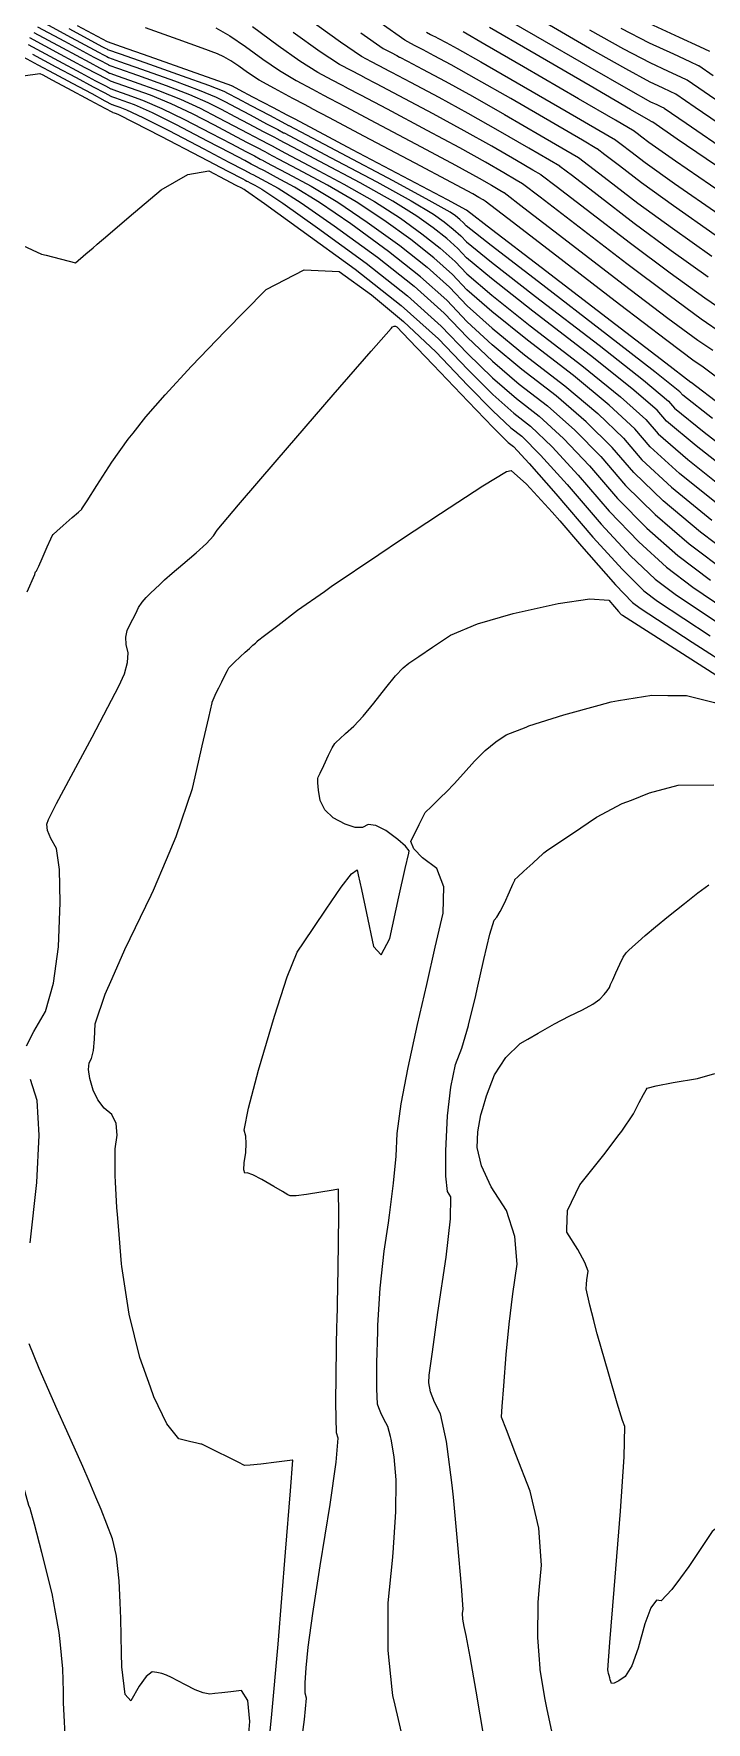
# Model space of a CAD drawing. Header units: inches. Extents: x 1337389 to 1347141, y 407035 to 414577.
# Drawn here: x 1337785 to 1338035, y 409570 to 410198 of the extents above; entities that cross this region are included whole.
import ezdxf

# ---------------------------------------------------------------- set-up
doc = ezdxf.new("R2010")
doc.units = ezdxf.units.IN
doc.header["$MEASUREMENT"] = 0
doc.layers.add('Topo', color=7, linetype='Continuous', lineweight=15, true_color=0x459900)

msp = doc.modelspace()

# ---------------------------------------------------------------- linework, layer by layer
at = {"layer": 'Topo'}
for p, q in [((1337980.5582, 410016.9218, 1140), (1337988.6579, 410007.4911, 1140)), ((1337815.9391, 409761.7789, 1140), (1337815.4209, 409771.0989, 1140)), ((1337817.6101, 409740.7418, 1140), (1337816.4439, 409754.7899, 1140)), ((1337897.722, 409718.381, 1145), (1337897.738, 409719.0659, 1145)), ((1337993.3441, 409719.1189, 1165), (1337993.178, 409719.7432, 1165)), ((1337808.106, 409654.0942, 1135), (1337805.5901, 409659.9959, 1135)), ((1337919.6511, 409650.7641, 1150), (1337919.71, 409657.919, 1150)), ((1337973.2281, 409590.3561, 1160), (1337972.8689, 409595.3969, 1160))]:
    msp.add_line(p, q, dxfattribs=at)
for points, elevation in [([(1337788.031, 410202.4259), (1337797.3319, 410197.4039), (1337809.0881, 410191.0631), (1337810.908, 410190.0931), (1337812.1359, 410189.4391), (1337812.771, 410189.101), (1337812.8141, 410189.0781), (1337816.919, 410187.62), (1337825.087, 410184.7288), (1337837.3169, 410180.404), (1337846.5539, 410176.9549), (1337852.7991, 410174.3829), (1337856.0522, 410172.6862), (1337860.2639, 410170.4729), (1337865.436, 410167.7441), (1337871.5669, 410164.4981), (1337875.715, 410162.302), (1337877.8811, 410161.1559), (1337878.0629, 410161.0598), (1337883.8931, 410157.973), (1337895.3731, 410151.8959), (1337912.501, 410142.8292), (1337925.2469, 410135.8249), (1337933.6099, 410130.8849), (1337937.5911, 410128.009), (1337940.959, 410125.34), (1337943.7151, 410122.8788), (1337945.858, 410120.6249), (1337955.1439, 410113.0881), (1337971.574, 410100.2692), (1337995.146, 410082.1681), (1338011.618, 410069.2191), (1338020.989, 410061.4228), (1338023.259, 410058.7799), (1338034.247, 410049.8389), (1338053.9531, 410034.599)], 1085), ([(1337801.1668, 410201.0429), (1337812.306, 410195.0339), (1337812.342, 410195.0101), (1337817.4879, 410193.1871), (1337827.744, 410189.567), (1337843.1081, 410184.148), (1337853.3661, 410180.53), (1337858.5169, 410178.711), (1337858.561, 410178.6911), (1337858.6099, 410178.663), (1337858.6639, 410178.6272), (1337858.723, 410178.5831), (1337861.2942, 410177.2149), (1337866.3768, 410174.5219), (1337873.9709, 410170.5061), (1337879.1088, 410167.7892), (1337881.7899, 410166.3702), (1337882.015, 410166.2511), (1337889.2209, 410162.44), (1337903.409, 410154.936), (1337924.5772, 410143.7399), (1337938.7111, 410136.263), (1337945.8119, 410132.5049), (1337945.8801, 410132.4659), (1337945.9369, 410132.4326), (1337955.1949, 410125.3279), (1337973.6858, 410111.1329), (1338001.4221, 410089.8409), (1338019.9481, 410075.6219), (1338029.2639, 410068.477), (1338029.3691, 410068.405), (1338040.383, 410060.0661)], 1075), ([(1338041.4659, 410086.215), (1338033.1621, 410091.8862), (1338021.1761, 410100.6181), (1338005.5081, 410112.4109), (1337986.157, 410127.2661), (1337973.239, 410137.181), (1337966.7541, 410142.1561), (1337966.7011, 410142.1929), (1337964.374, 410143.548), (1337959.7729, 410146.2221), (1337952.8991, 410150.2139), (1337943.3911, 410155.4808), (1337931.251, 410162.0209), (1337916.4779, 410169.834), (1337906.5769, 410175.071), (1337901.5481, 410177.7311), (1337901.39, 410177.814), (1337899.5189, 410178.804), (1337895.9329, 410180.7009), (1337890.633, 410183.5039), (1337883.9239, 410187.743), (1337875.805, 410193.4191), (1337866.2769, 410200.532)], 1060), ([(1338035.7599, 410107.4919), (1338021.994, 410117.2821), (1338008.2308, 410127.4581), (1337994.4719, 410138.0208), (1337985.2691, 410145.0829), (1337980.6239, 410148.6438), (1337980.5361, 410148.7041), (1337976.6731, 410150.953), (1337969.036, 410155.392), (1337957.6231, 410162.0209), (1337946.5119, 410168.2918), (1337935.701, 410174.208), (1337925.191, 410179.7661), (1337918.1471, 410183.492), (1337914.569, 410185.3841), (1337914.4572, 410185.4432), (1337913.1259, 410186.148), (1337910.5749, 410187.4969), (1337906.8051, 410189.4909), (1337899.0111, 410194.7619), (1337887.1939, 410203.31)], 1050), ([(1338038.3591, 410123.0979), (1338022.8119, 410133.9458), (1338010.955, 410142.505), (1338002.786, 410148.7759), (1337997.299, 410152.9842), (1337994.4939, 410155.1309), (1337994.371, 410155.215), (1337988.973, 410158.3591), (1337978.2978, 410164.563), (1337962.347, 410173.8271), (1337949.6319, 410181.104), (1337940.15, 410186.395), (1337933.9039, 410189.6981), (1337929.7171, 410191.9131), (1337927.591, 410193.0371), (1337927.5241, 410193.073), (1337926.7331, 410193.4909), (1337925.2171, 410194.293), (1337922.976, 410195.4781), (1337914.098, 410201.7811)], 1040), ([(1337957.4749, 410205.1851), (1337971.5761, 410197.192), (1337991.7279, 410185.4861), (1338005.9611, 410177.3152), (1338014.273, 410172.6781), (1338016.6651, 410171.5752), (1338018.312, 410170.804), (1338019.2131, 410170.3661), (1338019.368, 410170.26), (1338027.5551, 410164.668), (1338043.773, 410153.592)], 1020), ([(1338045.3041, 410160.7089), (1338030.909, 410170.5401), (1338023.643, 410175.5028), (1338023.5049, 410175.5971), (1338021.8761, 410176.369), (1338018.756, 410177.8178), (1338014.144, 410179.9439), (1338005.107, 410184.8249), (1337991.6439, 410192.46), (1337973.7559, 410202.8502)], 1015), ([(1338036.383, 410191.2899), (1338032.5689, 410193.0609), (1338025.0271, 410196.5451), (1338013.757, 410201.7411)], 1000), ([(1338041.3188, 410021.4879), (1338025.1211, 410034.541), (1338014.151, 410044.4098), (1338008.4098, 410051.0951), (1337998.8901, 410059.9219), (1337985.5931, 410070.892), (1337968.5169, 410084.0049), (1337955.3312, 410094.6419), (1337946.035, 410102.803), (1337940.6279, 410108.489), (1337933.6771, 410114.698), (1337925.1799, 410121.4311), (1337915.137, 410128.6869), (1337904.8098, 410135.4481), (1337894.196, 410141.7129), (1337883.2981, 410147.4819), (1337875.9939, 410151.349), (1337872.2829, 410153.3131), (1337872.168, 410153.375), (1337870.7899, 410154.1041), (1337868.1511, 410155.5011), (1337864.249, 410157.5659), (1337858.922, 410160.3651), (1337852.1701, 410163.8966), (1337843.991, 410168.1632), (1337836.0729, 410171.879), (1337828.4139, 410175.0449), (1337821.0151, 410177.6619), (1337816.0469, 410179.4251), (1337813.5082, 410180.3359), (1337813.4, 410180.3941), (1337811.806, 410181.244), (1337808.7261, 410182.8848), (1337804.159, 410185.318), (1337794.943, 410190.2731), (1337783.5988, 410196.392)], 1100), ([(1337785.0768, 410198.404), (1337795.7399, 410192.6501), (1337805.8019, 410187.233), (1337809.453, 410185.2879), (1337811.9161, 410183.975), (1337813.1901, 410183.296), (1337813.277, 410183.25), (1337816.3379, 410182.157), (1337822.3728, 410180.0179), (1337831.382, 410176.832), (1337839.5661, 410173.5711), (1337846.9269, 410170.2359), (1337853.464, 410166.8271), (1337859.37, 410163.734), (1337864.6449, 410160.9591), (1337869.2891, 410158.4999), (1337872.4319, 410156.8369), (1337874.0721, 410155.9681), (1337874.21, 410155.8951), (1337878.6272, 410153.557), (1337887.3229, 410148.9539), (1337900.298, 410142.0849), (1337911.6217, 410135.5741), (1337921.2948, 410129.4201), (1337929.3168, 410123.6241), (1337936.1039, 410118.246), (1337941.6572, 410113.2859), (1337945.9761, 410108.7439), (1337955.2689, 410100.7911), (1337969.5361, 410089.426), (1337988.777, 410074.6509), (1338003.133, 410063.0211), (1338012.6029, 410054.5381), (1338017.1871, 410049.1999), (1338028.1632, 410039.6402), (1338045.5298, 410025.8582)], 1095), ([(1338049.7421, 410030.2291), (1338031.2049, 410044.7391), (1338020.2231, 410053.9899), (1338016.7959, 410057.981), (1338007.3751, 410066.12), (1337991.9619, 410078.409), (1337970.5549, 410094.848), (1337955.207, 410106.94), (1337945.917, 410114.6839), (1337942.686, 410118.0819), (1337938.532, 410121.7931), (1337933.454, 410125.816), (1337927.453, 410130.1531), (1337918.4351, 410135.7001), (1337906.4, 410142.4568), (1337891.348, 410150.4249), (1337881.26, 410155.765), (1337876.136, 410158.477), (1337875.9759, 410158.562), (1337874.0739, 410159.57), (1337870.428, 410161.4989), (1337865.0408, 410164.3511), (1337859.817, 410167.104), (1337854.7579, 410169.7559), (1337849.8628, 410172.309), (1337843.06, 410175.2631), (1337834.3491, 410178.6179), (1337823.7299, 410182.3738), (1337816.629, 410184.8888), (1337813.046, 410186.164), (1337812.9811, 410186.198), (1337812.026, 410186.7069), (1337810.1809, 410187.69), (1337807.445, 410189.1479), (1337796.5362, 410195.027), (1337786.5539, 410200.4149)], 1090), ([(1338037.2889, 410054.9379), (1338026.295, 410063.571), (1338025.182, 410064.8662), (1338015.8611, 410072.318), (1337998.3309, 410085.9259), (1337972.593, 410105.691), (1337955.082, 410119.237), (1337945.799, 410126.5649), (1337944.744, 410127.6749), (1337943.387, 410128.887), (1337941.728, 410130.202), (1337939.7681, 410131.6181), (1337932.0588, 410135.9509), (1337918.603, 410143.201), (1337899.3979, 410153.3671), (1337886.5269, 410160.181), (1337879.989, 410163.6418), (1337879.7851, 410163.75), (1337877.3571, 410165.0351), (1337872.7061, 410167.497), (1337865.832, 410171.1361), (1337860.7121, 410173.8419), (1337857.3462, 410175.615), (1337855.7351, 410176.456), (1337850.0479, 410178.6471), (1337840.284, 410182.1909), (1337826.444, 410187.0851), (1337817.2098, 410190.3519), (1337812.5719, 410191.997), (1337812.2449, 410192.1708), (1337811.6361, 410192.496), (1337810.731, 410192.978), (1337798.1279, 410199.7808)], 1080), ([(1338045.133, 410065.5947), (1338033.4012, 410074.342), (1338030.563, 410076.2801), (1338020.358, 410083.954), (1338002.7841, 410097.364), (1337977.8429, 410116.511), (1337961.2092, 410129.279), (1337952.875, 410135.6754), (1337952.0751, 410136.1421), (1337950.5109, 410137.051), (1337948.1748, 410138.4079), (1337940.2709, 410142.6692), (1337926.8008, 410149.8341), (1337907.7652, 410159.9019), (1337895.007, 410166.6501), (1337888.526, 410170.0781), (1337888.3241, 410170.1851), (1337885.9121, 410171.4609), (1337881.2921, 410173.9039), (1337874.462, 410177.5161), (1337868.8369, 410180.724), (1337864.417, 410183.528), (1337861.202, 410185.9288), (1337858.2691, 410187.881), (1337855.618, 410189.3851), (1337853.25, 410190.4422), (1337847.6141, 410192.5771), (1337838.7109, 410195.7901), (1337826.5401, 410200.082)], 1070), ([(1337852.675, 410200.0799), (1337857.9269, 410197.0991), (1337863.7399, 410193.2302), (1337870.1111, 410188.4739), (1337876.381, 410184.2341), (1337882.5481, 410180.51), (1337888.6129, 410177.3021), (1337892.7161, 410175.1319), (1337894.8571, 410174), (1337895.0369, 410173.9039), (1337900.7919, 410170.8603), (1337912.121, 410164.868), (1337929.026, 410155.927), (1337941.8309, 410149.075), (1337950.537, 410144.3111), (1337955.1419, 410141.6359), (1337958.225, 410139.8451), (1337959.783, 410138.9368), (1337959.819, 410138.913), (1337967.224, 410133.2303), (1337982, 410121.888), (1338004.1459, 410104.8881), (1338020.767, 410092.286), (1338031.8631, 410084.083), (1338037.4331, 410080.278)], 1065), ([(1338045.498, 410092.1521), (1338034.461, 410099.689), (1338021.5849, 410108.95), (1338006.869, 410119.935), (1337990.3141, 410132.6431), (1337979.254, 410141.1321), (1337973.6892, 410145.4001), (1337973.619, 410145.448), (1337970.5239, 410147.2499), (1337964.4051, 410150.8071), (1337955.261, 410156.1171), (1337944.9511, 410161.886), (1337933.4762, 410168.114), (1337920.8341, 410174.7999), (1337912.362, 410179.2809), (1337908.0579, 410181.5581), (1337907.924, 410181.6289), (1337906.3229, 410182.4762), (1337903.2541, 410184.0993), (1337898.719, 410186.4971), (1337891.4671, 410191.252), (1337881.5, 410198.364)], 1055), ([(1337906.5539, 410198.271), (1337914.89, 410192.4849), (1337917.8959, 410190.8949), (1337919.9298, 410189.8189), (1337920.991, 410189.2581), (1337921.0802, 410189.2108), (1337923.932, 410187.702), (1337929.547, 410184.7319), (1337937.9258, 410180.3011), (1337948.0719, 410174.698), (1337959.9849, 410167.9241), (1337973.667, 410159.9771), (1337982.8228, 410154.656), (1337987.4538, 410151.959), (1337987.559, 410151.8869), (1337991.2841, 410149.033), (1337998.6288, 410143.3979), (1338009.5932, 410134.9809), (1338022.4032, 410125.6141), (1338037.0602, 410115.2951)], 1045), ([(1337931.0621, 410198.472), (1337932.5379, 410197.6909), (1337933.5371, 410197.163), (1337934.0578, 410196.887), (1337934.102, 410196.8641), (1337935.502, 410196.123), (1337938.2601, 410194.664), (1337942.3749, 410192.4879), (1337951.1923, 410187.51), (1337964.7099, 410179.7299), (1337982.929, 410169.1479), (1337995.1219, 410162.0623), (1338001.289, 410158.47), (1338001.429, 410158.3739), (1338003.314, 410156.935), (1338006.9429, 410154.153), (1338012.3159, 410150.0281), (1338023.2221, 410142.278), (1338039.6581, 410130.901)], 1035), ([(1338040.958, 410138.704), (1338023.6309, 410150.6099), (1338013.678, 410157.5519), (1338011.1, 410159.531), (1338009.3289, 410160.8861), (1338008.3641, 410161.618), (1338008.207, 410161.726), (1338001.2721, 410165.7638), (1337987.56, 410173.7329), (1337967.072, 410185.6331), (1337952.752, 410193.916), (1337944.6, 410198.5821)], 1030), ([(1338042.243, 410146.4741), (1338024.2, 410158.7972), (1338015.0931, 410165.0169), (1338014.92, 410165.1348), (1338014.7469, 410165.2402), (1338014.5749, 410165.333), (1338014.4022, 410165.4119), (1338006.815, 410169.8061), (1337991.8128, 410178.5119), (1337969.396, 410191.5331), (1337954.4079, 410200.226)], 1025), ([(1337991.56, 410199.434), (1338004.2529, 410192.3342), (1338014.0151, 410187.2101), (1338020.8461, 410184.06), (1338025.44, 410181.9331), (1338027.7981, 410180.8279), (1338027.9181, 410180.746), (1338034.263, 410176.4119), (1338046.8339, 410167.827)], 1010), ([(1338037.618, 410182.284), (1338032.1931, 410185.9889), (1338032.0899, 410186.0591), (1338029.005, 410187.4969), (1338022.937, 410190.303), (1338013.8859, 410194.4751), (1338003.3989, 410199.8439)], 1005), ([(1337781.1159, 410189.3041), (1337786.5171, 410186.3859), (1337792.555, 410183.1429), (1337799.23, 410179.573), (1337806.5429, 410175.6759), (1337811.4761, 410173.0483), (1337814.029, 410171.6869), (1337814.2029, 410171.595), (1337815.1739, 410171.23), (1337816.9439, 410170.5941), (1337819.5111, 410169.686), (1337825.5911, 410166.803), (1337835.1829, 410161.9431), (1337848.287, 410155.1079), (1337857.58, 410150.257), (1337863.0621, 410147.389), (1337864.734, 410146.504), (1337865.864, 410145.9049), (1337866.455, 410145.5928), (1337866.5039, 410145.5671), (1337868.094, 410144.7251), (1337871.2231, 410143.0689), (1337875.8921, 410140.5971), (1337884.3718, 410135.0711), (1337896.6641, 410126.4889), (1337912.768, 410114.8527), (1337926.394, 410104.0561), (1337937.5421, 410094.099), (1337946.212, 410084.981), (1337955.5179, 410076.1951), (1337965.4599, 410067.74), (1337976.039, 410059.6171), (1337986.162, 410050.6251), (1337995.83, 410040.766), (1338005.0429, 410030.039), (1338015.9949, 410019.2431), (1338028.6851, 410008.3779), (1338043.1151, 409997.4439)], 1115), ([(1337782.8911, 410193.963), (1337794.147, 410187.8969), (1337802.516, 410183.4031), (1337807.998, 410180.4821), (1337811.6959, 410178.5119), (1337813.6101, 410177.492), (1337813.74, 410177.4222), (1337815.7561, 410176.6941), (1337819.6579, 410175.3062), (1337825.446, 410173.259), (1337832.579, 410170.187), (1337841.055, 410166.0901), (1337850.8749, 410160.967), (1337858.475, 410156.9961), (1337863.854, 410154.174), (1337867.0122, 410152.5022), (1337869.1479, 410151.371), (1337870.263, 410150.781), (1337870.357, 410150.7311), (1337873.3599, 410149.141), (1337879.273, 410146.0109), (1337888.095, 410141.341), (1337897.9971, 410135.3219), (1337908.98, 410127.955), (1337921.043, 410119.239), (1337931.2489, 410111.1509), (1337939.6, 410103.692), (1337946.0941, 410096.863), (1337955.3931, 410088.493), (1337967.498, 410078.5831), (1337982.408, 410067.1339), (1337994.648, 410056.823), (1338004.2171, 410047.6519), (1338011.115, 410039.6192), (1338022.079, 410029.4411), (1338037.1081, 410017.118)], 1105), ([(1338049.6578, 410000.0469), (1338032.8959, 410012.7481), (1338019.0369, 410024.3421), (1338008.0789, 410034.8292), (1338000.023, 410044.2089), (1337990.4049, 410053.7238), (1337979.2241, 410063.3749), (1337966.4788, 410073.1619), (1337955.456, 410082.344), (1337946.1529, 410090.922), (1337938.5712, 410098.8959), (1337928.8221, 410107.604), (1337916.9049, 410117.046), (1337902.8219, 410127.2221), (1337891.1848, 410135.1969), (1337881.9931, 410140.9689), (1337875.2479, 410144.5399), (1337870.7269, 410146.933), (1337868.4309, 410148.1491), (1337868.3589, 410148.1869), (1337867.506, 410148.6379), (1337865.873, 410149.503), (1337863.4581, 410150.781), (1337858.028, 410153.6259), (1337849.5811, 410158.0381), (1337838.1189, 410164.0159), (1337829.085, 410168.4949), (1337822.4789, 410171.4729), (1337818.301, 410172.9501), (1337815.465, 410173.9618), (1337813.9711, 410174.5091), (1337813.8198, 410174.59), (1337811.586, 410175.7799), (1337807.271, 410178.0791), (1337800.873, 410181.4877), (1337793.3509, 410185.52), (1337784.7041, 410190.1751)], 1110), ([(1337775.7859, 410181.5371), (1337787.3009, 410183.1539), (1337788.3301, 410182.5979), (1337791.759, 410180.766), (1337797.5869, 410177.6578), (1337805.8161, 410173.2739), (1337811.3659, 410170.316), (1337814.2391, 410168.7849), (1337814.4341, 410168.681), (1337814.8841, 410168.4991), (1337815.587, 410168.2382), (1337816.544, 410167.9), (1337822.0969, 410165.11), (1337832.2471, 410159.87), (1337846.993, 410152.179), (1337857.1331, 410146.887), (1337862.6671, 410143.996), (1337863.5951, 410143.5049), (1337864.2229, 410143.173), (1337864.5499, 410142.9991), (1337864.5781, 410142.9852), (1337865.46, 410142.5171), (1337867.198, 410141.5979), (1337869.7899, 410140.225), (1337877.5599, 410134.9451), (1337890.507, 410125.7569), (1337908.6311, 410112.6611), (1337923.967, 410100.5089), (1337936.513, 410089.303), (1337946.271, 410079.041), (1337955.5799, 410070.0461), (1337964.4411, 410062.3188), (1337972.8539, 410055.858), (1337981.92, 410047.5259), (1337991.6369, 410037.323), (1338002.0071, 410025.249), (1338012.9531, 410014.143), (1338024.4739, 410004.008), (1338036.5709, 409994.8408)], 1120), ([(1337789.569, 410115.5831), (1337800.462, 410112.7608), (1337804.3772, 410116.1009), (1337807.0332, 410118.3649), (1337808.428, 410119.5552), (1337808.563, 410119.6701), (1337812.595, 410123.1079), (1337820.523, 410129.8709), (1337832.3479, 410139.958), (1337842.2211, 410145.6452), (1337850.1441, 410146.9311), (1337856.1149, 410143.816), (1337860.158, 410141.7071), (1337862.2711, 410140.604), (1337862.456, 410140.5059), (1337862.581, 410140.44), (1337862.6489, 410140.4035), (1337862.8271, 410140.3091), (1337863.1729, 410140.1259), (1337863.6889, 410139.8531), (1337870.7468, 410134.8191), (1337884.349, 410125.0241), (1337904.494, 410110.4679), (1337921.5391, 410096.962), (1337935.4839, 410084.5059), (1337946.3299, 410073.1), (1337955.642, 410063.8968), (1337963.422, 410056.897), (1337969.67, 410052.0999), (1337977.6771, 410044.427), (1337987.4441, 410033.8802), (1337998.971, 410020.458), (1338009.911, 410009.044), (1338020.2619, 409999.6371), (1338030.027, 409992.2381), (1338050.0049, 409978.7129)], 1125), ([(1337766.9909, 410125.727), (1337787.9071, 410116.0131), (1337789.569, 410115.5831)], 1125), ([(1337871.0129, 410102.48), (1337871.3539, 410102.8261), (1337885.4879, 410110.2169), (1337898.5479, 410109.5823), (1337910.5351, 410100.9209), (1337922.5039, 410090.9629), (1337934.4551, 410079.709), (1337946.3879, 410067.16), (1337955.705, 410057.748), (1337962.4032, 410051.476), (1337966.4851, 410048.341), (1337973.4348, 410041.328), (1337983.2508, 410030.437), (1337995.935, 410015.668), (1338006.869, 410003.945), (1338016.051, 409995.2672), (1338023.483, 409989.636), (1338043.2599, 409976.426), (1338075.3821, 409955.6371), (1338104.2318, 409937.2319)], 1130), ([(1337821.907, 410049.49), (1337826.696, 410055.557), (1337833.818, 410063.773), (1337843.635, 410074.39), (1337856.147, 410087.407), (1337871.0129, 410102.48)], 1130), ([(1337782.325, 409821.7999), (1337785.0901, 409827.0812), (1337789.344, 409834.6189), (1337792.393, 409845.1342), (1337794.237, 409858.625), (1337794.8759, 409875.0931), (1337794.6, 409887.2781), (1337793.409, 409895.1811), (1337791.3039, 409898.8009), (1337790.1141, 409901.7911), (1337789.8409, 409904.1512), (1337790.484, 409905.8809), (1337793.5081, 409911.8409), (1337798.9141, 409922.0319), (1337806.7011, 409936.453), (1337812.6001, 409947.6052), (1337816.61, 409955.488), (1337818.732, 409960.1029), (1337819.9051, 409964.2189), (1337820.129, 409967.8379), (1337819.4051, 409970.9581), (1337819.272, 409973.729), (1337819.7289, 409976.1509), (1337820.7762, 409978.224), (1337821.8342, 409980.332), (1337822.9009, 409982.472), (1337823.9779, 409984.647), (1337825.2571, 409986.6279), (1337826.7358, 409988.415), (1337828.417, 409990.0082), (1337830.1189, 409991.6291), (1337831.8421, 409993.2781), (1337833.5849, 409994.956), (1337836.4319, 409997.4659), (1337840.3831, 410000.81), (1337845.4379, 410004.9869), (1337849.2621, 410008.4789), (1337851.8548, 410011.2882), (1337853.217, 410013.4119), (1337861.0869, 410022.859), (1337875.465, 410039.6309), (1337896.352, 410063.7251), (1337910.472, 410079.9879), (1337917.8282, 410088.4182), (1337918.419, 410089.0167), (1337918.9671, 410089.3042), (1337919.4749, 410089.2791), (1337919.9401, 410088.9429), (1337924.5909, 410084.1538), (1337933.426, 410074.913), (1337946.4469, 410061.219), (1337955.7671, 410051.5999), (1337961.3849, 410046.0539), (1337963.3008, 410044.5829), (1337969.1921, 410038.2291), (1337979.058, 410026.994), (1337992.8991, 410010.878), (1338003.827, 409998.8449), (1338011.8399, 409990.8969), (1338016.9391, 409987.0328), (1338036.5151, 409974.1379)], 1135), ([(1337782.519, 409990.5699), (1337785.397, 409997.008), (1337785.5429, 409997.5929), (1337785.697, 409998.006), (1337785.8592, 409998.248), (1337786.199, 409998.387), (1337786.1881, 409998.473), (1337786.187, 409998.509), (1337786.1979, 409998.552), (1337786.8491, 410000.0259), (1337788.1301, 410002.9268), (1337790.0459, 410007.266), (1337791.3858, 410010.216), (1337792.1521, 410011.775), (1337792.3431, 410011.9441), (1337793.6031, 410013.0591), (1337795.9351, 410015.1219), (1337799.336, 410018.1309), (1337801.631, 410020.1731), (1337802.8181, 410021.248), (1337802.8979, 410021.3552), (1337804.795, 410024.3028), (1337808.5099, 410030.089), (1337814.0419, 410038.7159), (1337820.1039, 410047.2049), (1337821.907, 410049.49)], 1130), ([(1337921.385, 410009.814), (1337936.171, 410019.6261), (1337951.997, 410029.875), (1337960.7711, 410035.19), (1337962.492, 410035.5719), (1337968.1569, 410030.5669), (1337977.7631, 410020.1769), (1337980.5582, 410016.9218)], 1140), ([(1337893.0271, 409990.6599), (1337895.5861, 409992.4559), (1337913.2931, 410004.4439), (1337921.385, 410009.814)], 1140), ([(1337988.6579, 410007.4911), (1337991.312, 410004.4), (1338001.268, 409993.183), (1338007.6281, 409986.527), (1338010.3949, 409984.4301), (1338029.7689, 409971.85), (1338062.204, 409951.059)], 1140), ([(1337846.2459, 409927.17), (1337847.6681, 409933.275), (1337850.112, 409943.8588), (1337851.3229, 409949.2339), (1337851.2788, 409949.5691), (1337852.8451, 409952.9421), (1337853.789, 409954.9021), (1337854.8949, 409957.1358), (1337856.1622, 409959.6429), (1337857.0189, 409961.3409), (1337857.4669, 409962.228), (1337857.505, 409962.305), (1337858.2301, 409963.019), (1337859.6412, 409964.37), (1337861.739, 409966.358), (1337863.5789, 409968.0751), (1337865.1599, 409969.521), (1337866.482, 409970.6949), (1337867.3869, 409971.4991), (1337867.875, 409971.9329), (1337867.945, 409971.995), (1337868.0251, 409972.081), (1337868.115, 409972.191), (1337868.215, 409972.3229), (1337870.7379, 409974.2789), (1337875.682, 409978.058), (1337883.0489, 409983.6603), (1337893.0271, 409990.6599)], 1140), ([(1337897.738, 409719.0659), (1337898.2091, 409739.0649), (1337898.471, 409758.7222), (1337898.3009, 409768.499), (1337897.697, 409768.394), (1337895.509, 409768.0269), (1337891.7361, 409767.3989), (1337886.378, 409766.5092), (1337882.5548, 409766.059), (1337880.2659, 409766.0501), (1337879.5121, 409766.4819), (1337877.5089, 409767.6451), (1337874.2559, 409769.5408), (1337869.7539, 409772.1689), (1337866.4579, 409773.8729), (1337864.3689, 409774.6519), (1337863.4869, 409774.507), (1337863.0999, 409775.7119), (1337863.2069, 409778.2648), (1337863.808, 409782.1671), (1337864.021, 409785.506), (1337863.8459, 409788.2803), (1337863.282, 409790.4909), (1337864.861, 409798.642), (1337868.5839, 409812.734), (1337874.449, 409832.7661), (1337879.2269, 409847.4051), (1337882.9152, 409856.65), (1337885.515, 409860.5031), (1337889.108, 409865.8151), (1337893.695, 409872.586), (1337899.276, 409880.8159), (1337903.1299, 409885.6789), (1337905.257, 409887.1739), (1337905.6561, 409885.3011), (1337906.7972, 409879.9351), (1337908.6779, 409871.0741), (1337911.3002, 409858.7211), (1337914.1892, 409855.6089), (1337917.345, 409861.7401), (1337920.769, 409877.1122), (1337923.1209, 409887.657), (1337924.402, 409893.3739), (1337924.611, 409894.2648), (1337923.252, 409895.9738), (1337920.3248, 409898.503), (1337915.8311, 409901.8499), (1337912.1579, 409903.6959), (1337909.3059, 409904.041), (1337907.275, 409902.8831), (1337904.4419, 409902.9199), (1337900.8048, 409904.1522), (1337896.366, 409906.578), (1337893.2369, 409909.502), (1337891.4178, 409912.925), (1337890.9101, 409916.8451), (1337890.6361, 409919.5982), (1337890.597, 409921.1851), (1337890.792, 409921.6049), (1337891.522, 409923.188), (1337892.7889, 409925.9361), (1337894.592, 409929.8471), (1337895.958, 409932.6009), (1337896.887, 409934.1961), (1337897.3791, 409934.6329), (1337898.7301, 409935.839), (1337900.9401, 409937.813), (1337904.0079, 409940.556), (1337907.5138, 409944.3181), (1337911.457, 409949.099), (1337915.8359, 409954.899), (1337919.4701, 409959.3092), (1337922.3581, 409962.3289), (1337924.5002, 409963.9581), (1337928.146, 409966.5151), (1337933.2949, 409970.002), (1337939.9471, 409974.4158), (1337949.9379, 409978.591), (1337963.2671, 409982.526), (1337979.935, 409986.22), (1337991.755, 409987.858), (1337998.7291, 409987.4389), (1338000.8561, 409984.962), (1338002.419, 409983.2021), (1338003.4174, 409982.1571), (1338003.851, 409981.8278), (1338023.0239, 409969.5619), (1338058.9489, 409946.6271)], 1145), ([(1337995.1739, 409948.4492), (1337999.6219, 409949.6849), (1338002.3739, 409950.12)], 1150), ([(1338002.3739, 409950.12), (1338014.8219, 409952.0881), (1338020.749, 409952.0479)], 1150), ([(1338020.749, 409952.0479), (1338027.6181, 409952.002), (1338038.0118, 409949.4291), (1338054.7342, 409940.8871)], 1150), ([(1337968.0059, 409940.2839), (1337969.0109, 409940.682), (1337982.0201, 409944.794), (1337995.1739, 409948.4492)], 1150), ([(1337916.8681, 409756.0569), (1337917.298, 409758.9241), (1337918.785, 409770.7239), (1337919.738, 409780.8401), (1337920.1581, 409789.2721), (1337921.6279, 409800.2341), (1337924.146, 409813.7249), (1337927.715, 409829.745), (1337931.0831, 409844.6482), (1337934.2531, 409858.432), (1337937.2229, 409871.1), (1337937.428, 409880.8671), (1337934.8669, 409887.734), (1337929.5409, 409891.7021), (1337926.3239, 409895.038), (1337925.2151, 409897.7429), (1337926.214, 409899.8159), (1337927.2451, 409901.93), (1337928.3059, 409904.083), (1337929.3979, 409906.2759), (1337930.1261, 409907.7378), (1337930.4899, 409908.47), (1337932.85, 409910.7661), (1337934.3821, 409912.243), (1337936.2671, 409914.0481), (1337938.503, 409916.1821), (1337941.3499, 409919.1508), (1337944.8089, 409922.955), (1337948.8799, 409927.5952), (1337952.8671, 409931.5411), (1337956.7728, 409934.7909), (1337960.5949, 409937.3471), (1337968.0059, 409940.2839)], 1150), ([(1337834.3501, 409891.0281), (1337837.9559, 409899.6072), (1337843.991, 409917.4841), (1337846.2459, 409927.17)], 1140), ([(1338007.2121, 409913.142), (1338013.898, 409915.7782), (1338024.5259, 409918.7311), (1338037.8162, 409918.7819)], 1155), ([(1337949.8871, 409842.837), (1337952.2761, 409853.93), (1337954.538, 409863.259), (1337956.1659, 409868.467), (1337957.162, 409869.555), (1337958.4461, 409871.6849), (1337960.018, 409874.8581), (1337961.8798, 409879.0741), (1337963.141, 409881.9311), (1337963.803, 409883.429), (1337963.8651, 409883.5679), (1337965.003, 409884.661), (1337967.2178, 409886.71), (1337970.508, 409889.7129), (1337972.7849, 409891.7903), (1337974.047, 409892.9401), (1337974.296, 409893.165), (1337974.6471, 409893.4641), (1337975.102, 409893.8381), (1337975.6602, 409894.287), (1337979.038, 409896.596), (1337985.2349, 409900.7649), (1337994.252, 409906.7951), (1338003.8071, 409911.7991), (1338007.2121, 409913.142)], 1155), ([(1337828.673, 409877.8151), (1337829.5649, 409879.645), (1337834.3501, 409891.0281)], 1140), ([(1337968.734, 409824.307), (1337972.4911, 409826.526), (1337978.5559, 409829.921), (1337984.064, 409832.796), (1337989.014, 409835.1527), (1337992.8209, 409837.278), (1337995.485, 409839.1719), (1337997.0061, 409840.8331), (1337998.1709, 409842.282), (1337998.9791, 409843.517), (1337999.4299, 409844.54), (1338000.226, 409846.3289), (1338001.3661, 409848.886), (1338002.8501, 409852.209), (1338004.1421, 409854.7013), (1338005.2411, 409856.3599), (1338006.1472, 409857.1871), (1338007.6329, 409858.536), (1338009.6992, 409860.406), (1338012.3441, 409862.7981), (1338016.0891, 409865.9862), (1338020.9328, 409869.969), (1338026.8769, 409874.7479), (1338031.873, 409878.6251), (1338035.9209, 409881.6001)], 1160), ([(1337814.1099, 409846.8271), (1337818.816, 409857.5991), (1337828.673, 409877.8151)], 1140), ([(1337815.4209, 409771.0989), (1337815.2809, 409773.6279), (1337815.264, 409783.4919), (1337816.0362, 409788.6621), (1337815.605, 409792.9151), (1337813.9689, 409796.2519), (1337811.1291, 409798.6709), (1337808.8377, 409801.7109), (1337807.0969, 409805.372), (1337805.9038, 409809.6531), (1337805.4101, 409813.0388), (1337805.613, 409815.5298), (1337806.513, 409817.126), (1337807.1859, 409820.0601), (1337807.6319, 409824.3321), (1337807.8489, 409829.9421), (1337811.5771, 409841.031), (1337814.1099, 409846.8271)], 1140), ([(1337946.6465, 409829.397), (1337946.6709, 409829.4821), (1337949.3801, 409840.4811), (1337949.8871, 409842.837)], 1155), ([(1337938.7139, 409672.8569), (1337938.462, 409674.764), (1337936.237, 409685.044), (1337933.9341, 409689.3528), (1337932.468, 409693.1808), (1337931.8391, 409696.5261), (1337932.047, 409699.39), (1337933.191, 409708.127), (1337935.271, 409722.7369), (1337938.2862, 409743.22), (1337939.8731, 409757.5449), (1337940.0331, 409765.7119), (1337938.7641, 409767.7211), (1337938.1379, 409773.3939), (1337938.1552, 409782.731), (1337938.8138, 409795.7321), (1337940.0319, 409806.432), (1337941.8098, 409814.832), (1337944.148, 409820.9318), (1337946.6465, 409829.397)], 1155), ([(1337951.9299, 409798.4918), (1337953.3289, 409803.2689), (1337956.286, 409810.985), (1337960.466, 409817.4328), (1337965.867, 409822.614), (1337968.734, 409824.307)], 1160), ([(1337793.0669, 409611.305), (1337791.8091, 409618.227), (1337788.0011, 409633.5), (1337785.301, 409644.0399), (1337783.709, 409649.8471), (1337783.2251, 409650.921), (1337781.162, 409658.1158), (1337777.521, 409671.431), (1337772.3011, 409690.866), (1337768.51, 409709.8141), (1337766.1481, 409728.275), (1337765.2161, 409746.249), (1337764.9339, 409761.308), (1337765.3021, 409773.452), (1337766.3188, 409782.6819), (1337766.605, 409790.1461), (1337766.157, 409795.842), (1337764.977, 409799.773), (1337762.6281, 409804.7458), (1337759.1088, 409810.7641), (1337754.422, 409817.825), (1337752.1329, 409822.204)], 1130), ([(1338002.6282, 409788.8269), (1338003.596, 409790.1042), (1338007.9801, 409796.5681), (1338010.0841, 409800.7009), (1338011.6391, 409803.6621), (1338012.6433, 409805.4541), (1338013.0979, 409806.075), (1338016.4401, 409806.987), (1338022.668, 409808.19), (1338031.7819, 409809.683), (1338038.2179, 409811.498)], 1165), ([(1337783.6401, 409748.5421), (1337786.1199, 409771.03), (1337786.9819, 409788.6569), (1337786.2259, 409801.425), (1337783.851, 409809.3321)], 1135), ([(1337972.935, 409619.4488), (1337973.7139, 409628.7471), (1337972.7188, 409642.5427), (1337969.5681, 409656.2829), (1337964.2627, 409669.9651), (1337960.7219, 409679.1181), (1337958.9481, 409683.7408), (1337958.9388, 409683.8339), (1337958.9309, 409683.902), (1337958.918, 409683.9505), (1337959.188, 409687.8118), (1337959.743, 409695.5049), (1337960.5801, 409707.0359), (1337961.6799, 409718.4032), (1337963.043, 409729.606), (1337964.6679, 409740.6449), (1337963.8851, 409750.9599), (1337960.694, 409760.551), (1337955.095, 409769.4172), (1337951.4601, 409777.2461), (1337949.789, 409784.039), (1337950.08, 409789.7959), (1337951.261, 409796.2053), (1337951.9299, 409798.4918)], 1160), ([(1337983.1561, 409753.5821), (1337983.3851, 409760.6072), (1337987.988, 409770.1799), (1337996.9321, 409781.3079), (1338002.6282, 409788.8269)], 1165), ([(1337816.4439, 409754.7899), (1337816.089, 409759.0699), (1337815.9391, 409761.7789)], 1140), ([(1337912.874, 409715.6659), (1337912.929, 409718.0031), (1337913.8209, 409731.8001), (1337915.2771, 409745.44), (1337916.8681, 409756.0569)], 1150), ([(1337993.178, 409719.7432), (1337991.6781, 409725.4002), (1337990.336, 409731.526), (1337990.4579, 409733.2019), (1337990.6171, 409734.8519), (1337990.8151, 409736.475), (1337991.0489, 409738.0712), (1337989.8461, 409741.2889), (1337987.2041, 409746.128), (1337983.124, 409752.5901), (1337983.1561, 409753.5821)], 1165), ([(1337828.4032, 409694.988), (1337824.4908, 409705.9611), (1337820.4869, 409722.114), (1337817.687, 409739.8169), (1337817.6101, 409740.7418)], 1140), ([(1337872.242, 409463.5871), (1337872.5681, 409470.665), (1337875.273, 409490.6229), (1337877.0419, 409504.7151), (1337877.876, 409512.9421), (1337877.7731, 409515.3029), (1337878.7221, 409523.5248), (1337880.7199, 409537.608), (1337883.7691, 409557.5529), (1337885.6578, 409571.473), (1337886.3891, 409579.367), (1337885.9587, 409581.2371), (1337885.928, 409585.0099), (1337886.2941, 409590.686), (1337887.0568, 409598.2659), (1337888.7911, 409610.8959), (1337891.495, 409628.577), (1337895.1702, 409651.3091), (1337897.394, 409667.125), (1337898.1691, 409676.0232), (1337897.4941, 409678.0051), (1337897.2759, 409689.172), (1337897.514, 409709.5261), (1337897.722, 409718.381)], 1145), ([(1338025.418, 409624.0521), (1338022.2339, 409619.7241), (1338018.1971, 409615.5431), (1338016.4521, 409615.784), (1338014.4619, 409612.935), (1338012.227, 409606.998), (1338009.7469, 409597.971), (1338007.2907, 409591.4271), (1338004.859, 409587.3632), (1338002.451, 409585.7811), (1338000.767, 409584.946), (1337999.809, 409584.858), (1337999.576, 409585.5172), (1337999.342, 409586.2201), (1337999.108, 409586.9689), (1337998.8731, 409587.763), (1337998.6779, 409588.5209), (1337998.524, 409589.2409), (1337998.409, 409589.9249), (1337999.146, 409600.0992), (1338000.7361, 409619.7627), (1338003.1769, 409648.9181), (1338004.5152, 409669.1003), (1338004.7508, 409680.308), (1338003.885, 409682.5429), (1338001.8839, 409689.0409), (1337998.75, 409699.802), (1337994.482, 409714.8251), (1337993.3441, 409719.1189)], 1165), ([(1337797.2639, 409678.7761), (1337793.6909, 409686.7091), (1337787.047, 409701.883), (1337783.3019, 409711.043)], 1135), ([(1337917.654, 409676.63), (1337916.6769, 409680.294), (1337915.2059, 409683.0469), (1337914.0628, 409685.3589), (1337913.2481, 409687.232), (1337912.7601, 409688.6631), (1337912.5449, 409694.269), (1337912.6011, 409704.049), (1337912.874, 409715.6659)], 1150), ([(1337835.5169, 409680.028), (1337834.504, 409681.297), (1337829.697, 409691.3581), (1337828.4032, 409694.988)], 1140), ([(1337871.2279, 409551.485), (1337873.4339, 409572.097), (1337875.9051, 409599.4901), (1337878.6409, 409633.6641), (1337880.4291, 409656.4419), (1337881.2703, 409667.825), (1337881.1631, 409667.8129), (1337879.1549, 409667.57), (1337875.2451, 409667.0979), (1337869.4339, 409666.3949), (1337865.4651, 409665.9752), (1337863.338, 409665.8389), (1337863.0541, 409665.9861), (1337861.1871, 409666.93), (1337857.738, 409668.6731), (1337852.7071, 409671.2142), (1337849.27, 409672.9162), (1337847.4261, 409673.781), (1337847.174, 409673.8069), (1337845.6709, 409674.1479), (1337842.9169, 409674.8061), (1337838.9099, 409675.7799), (1337835.5169, 409680.028)], 1140), ([(1337805.5901, 409659.9959), (1337803.2361, 409665.5181), (1337797.2639, 409678.7761)], 1135), ([(1337919.71, 409657.919), (1337919.7322, 409660.54), (1337918.9399, 409669.0399), (1337917.9222, 409675.625), (1337917.654, 409676.63)], 1150), ([(1337941.0199, 409654.1), (1337940.6091, 409658.514), (1337938.7139, 409672.8569)], 1155), ([(1337815.733, 409632.1051), (1337815.66, 409632.7812), (1337814.2211, 409638.5549), (1337810.079, 409649.467), (1337808.106, 409654.0942)], 1135), ([(1337918.3508, 409630.4818), (1337918.6471, 409633.4181), (1337919.6339, 409648.6659), (1337919.6511, 409650.7641)], 1150), ([(1337964.8879, 409500.788), (1337964.8389, 409504.2309), (1337963.6948, 409515.0879), (1337961.5651, 409525.7931), (1337958.4469, 409536.3449), (1337955.389, 409549.217), (1337952.391, 409564.4081), (1337949.4531, 409581.9191), (1337947.243, 409594.684), (1337945.763, 409602.7029), (1337945.012, 409605.9751), (1337944.565, 409608.6921), (1337944.423, 409610.856), (1337944.585, 409612.4649), (1337944.0041, 409620.9449), (1337942.678, 409636.2939), (1337941.0199, 409654.1)], 1155), ([(1338040.036, 409643.5789), (1338037.184, 409641.3499), (1338028.5629, 409628.327), (1338025.418, 409624.0521)], 1165), ([(1337817.132, 409614.945), (1337816.7309, 409622.924), (1337815.733, 409632.1051)], 1135), ([(1337916.749, 409603.6501), (1337916.772, 409614.797), (1337918.3508, 409630.4818)], 1150), ([(1337972.8689, 409595.3969), (1337972.4021, 409601.9558), (1337972.554, 409614.8931), (1337972.935, 409619.4488)], 1160), ([(1337794.7899, 409600.371), (1337794.4251, 409603.8329), (1337793.0669, 409611.305)], 1130), ([(1337817.6689, 409596.1281), (1337817.4321, 409608.984), (1337817.132, 409614.945)], 1135), ([(1337796.0049, 409581.8871), (1337795.85, 409590.3181), (1337794.7899, 409600.371)], 1130), ([(1337918.2889, 409582.6278), (1337916.735, 409597.0958), (1337916.749, 409603.6501)], 1150), ([(1337864.3861, 409558.76), (1337865.344, 409570.7201), (1337864.6379, 409578.5411), (1337862.2699, 409582.2229), (1337858.238, 409581.7659), (1337854.923, 409581.386), (1337852.325, 409581.0819), (1337850.4451, 409580.8551), (1337848.0079, 409581.3131), (1337845.015, 409582.4561), (1337841.4652, 409584.2848), (1337838.5119, 409585.801), (1337836.1548, 409587.0029), (1337834.3948, 409587.8919), (1337832.6139, 409588.5479), (1337830.8149, 409588.9689), (1337828.9952, 409589.1569), (1337826.773, 409587.4591), (1337824.149, 409583.8751), (1337821.1231, 409578.4061), (1337818.9939, 409580.7681), (1337817.7642, 409590.96), (1337817.6689, 409596.1281)], 1135), ([(1337975.912, 409575.145), (1337975.1209, 409578.8309), (1337973.2578, 409589.9348), (1337973.2281, 409590.3561)], 1160), ([(1337796.9379, 409561.0519), (1337796.083, 409577.682), (1337796.0049, 409581.8871)], 1130), ([(1337919.338, 409576.8231), (1337918.5369, 409580.3138), (1337918.2889, 409582.6278)], 1150), ([(1337923.701, 409555.3259), (1337922.1781, 409564.4512), (1337919.338, 409576.8231)], 1150), ([(1338010.143, 409485.9761), (1338004.0341, 409492.5479), (1338000.082, 409496.794), (1337999.9801, 409496.895), (1337999.902, 409496.956), (1337999.847, 409496.9759), (1337999.816, 409496.956), (1337998.5329, 409500.508), (1337995.996, 409507.6339), (1337992.2062, 409518.3319), (1337988.4091, 409529.7639), (1337984.6059, 409541.93), (1337980.795, 409554.8291), (1337977.633, 409567.1288), (1337975.912, 409575.145)], 1160)]:
    msp.add_lwpolyline(points, dxfattribs=dict(at, elevation=elevation))

doc.saveas('drawing.dxf')
